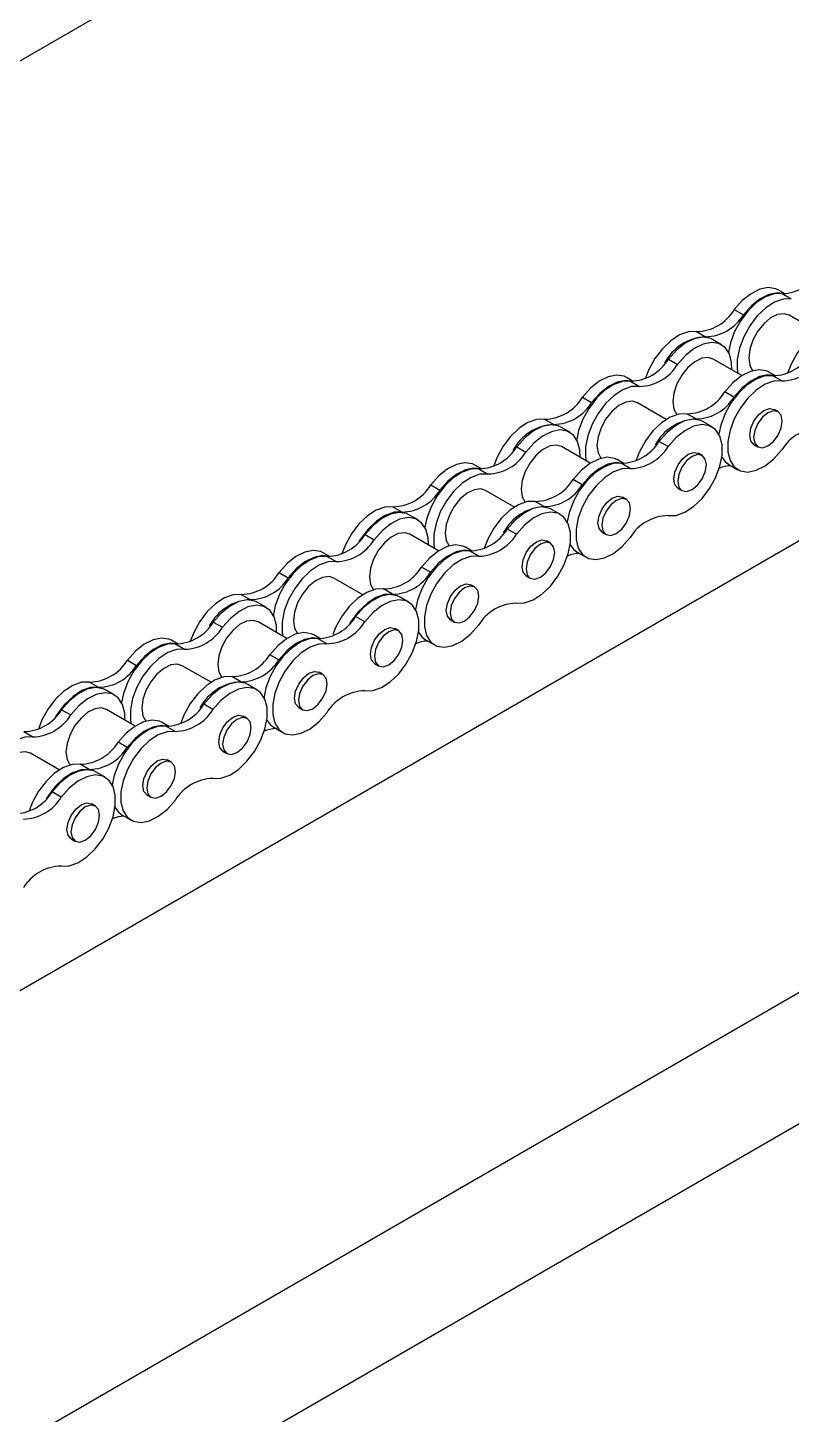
# Model space of a CAD drawing. Header units: metres. Extents: x 0 to 21025, y 0 to 14850.
# Drawn here: x 13765 to 13855.4, y 5128.4 to 5292.5 of the extents above; entities that cross this region are included whole.
import ezdxf

# ---------------------------------------------------------------- set-up
doc = ezdxf.new("R2010")
doc.units = ezdxf.units.M
doc.header["$LTSCALE"] = 25
doc.layers.add('SL4', color=4, linetype='Continuous')

msp = doc.modelspace()

# ---------------------------------------------------------------- linework, layer by layer
at = {"layer": 'SL4'}
for p, q in [((13154.595, 4936.687), (14091.494, 5477.548)), ((13253.258, 4883.619), (14190.156, 5424.48)), ((13299.555, 4856.892), (14236.454, 5397.752)), ((14243.189, 5386.087), (13306.291, 4845.227)), ((13854.668, 5260.98), (13853.869, 5261.441)), ((13854.336, 5261.008), (13855.411, 5260.387)), ((13848.664, 5259.098), (13849.739, 5258.478)), ((13858.553, 5256.474), (13855.146, 5258.441)), ((13844.174, 5256.506), (13845.248, 5255.885)), ((13847.145, 5254.954), (13846.071, 5255.574)), ((13840.866, 5253.231), (13841.941, 5252.611)), ((13849.572, 5251.29), (13846.165, 5253.256)), ((13836.708, 5250.611), (13835.908, 5251.073)), ((13836.376, 5250.639), (13837.45, 5250.019)), ((13853.552, 5251.255), (13852.753, 5251.717)), ((13854.295, 5250.663), (13853.22, 5251.283)), ((13848.623, 5248.753), (13847.548, 5249.374)), ((13830.703, 5248.73), (13831.778, 5248.109)), ((13840.592, 5246.106), (13837.185, 5248.072)), ((13826.213, 5246.137), (13827.288, 5245.517)), ((13844.133, 5246.161), (13843.058, 5246.782)), ((13846.03, 5245.23), (13844.955, 5245.85)), ((13853.845, 5247.02), (13853.38, 5247.289)), ((13829.185, 5244.586), (13828.11, 5245.206)), ((13822.905, 5242.863), (13823.98, 5242.242)), ((13831.612, 5240.921), (13828.205, 5242.888)), ((13840.825, 5242.887), (13839.75, 5243.507)), ((13850.981, 5243.134), (13851.447, 5242.866)), ((13835.592, 5240.887), (13834.792, 5241.349)), ((13836.335, 5240.294), (13835.26, 5240.915)), ((13844.865, 5241.836), (13844.399, 5242.105)), ((13848.016, 5240.78), (13849.09, 5240.16)), ((13818.747, 5240.243), (13817.948, 5240.704)), ((13818.415, 5240.271), (13819.49, 5239.65)), ((13812.743, 5238.361), (13813.818, 5237.741)), ((13822.632, 5235.737), (13819.225, 5237.704)), ((13830.662, 5238.385), (13829.587, 5239.005)), ((13842.001, 5237.95), (13842.467, 5237.681)), ((13826.172, 5235.793), (13825.097, 5236.413)), ((13835.885, 5236.652), (13835.419, 5236.92)), ((13808.253, 5235.769), (13809.327, 5235.149)), ((13811.224, 5234.217), (13810.15, 5234.838)), ((13828.069, 5234.861), (13826.994, 5235.482)), ((13822.864, 5232.518), (13821.789, 5233.139)), ((13833.021, 5232.766), (13833.487, 5232.497)), ((13804.945, 5232.495), (13806.02, 5231.874)), ((13813.651, 5230.553), (13810.244, 5232.52)), ((13817.631, 5230.519), (13816.832, 5230.98)), ((13826.905, 5231.467), (13826.439, 5231.736)), ((13800.787, 5229.874), (13799.987, 5230.336)), ((13800.455, 5229.902), (13801.529, 5229.282)), ((13818.374, 5229.926), (13817.299, 5230.547)), ((13830.055, 5230.412), (13831.13, 5229.792)), ((13794.782, 5227.993), (13795.857, 5227.372)), ((13812.702, 5228.017), (13811.627, 5228.637)), ((13804.671, 5225.369), (13801.264, 5227.336)), ((13808.212, 5225.424), (13807.137, 5226.045)), ((13817.924, 5226.283), (13817.459, 5226.552)), ((13824.041, 5227.582), (13824.506, 5227.313)), ((13790.292, 5225.401), (13791.367, 5224.78)), ((13793.264, 5223.849), (13792.189, 5224.469)), ((13810.109, 5224.493), (13809.034, 5225.113)), ((13804.904, 5222.15), (13803.829, 5222.77)), ((13786.984, 5222.126), (13788.059, 5221.506)), ((13795.691, 5220.185), (13792.284, 5222.151)), ((13808.944, 5221.099), (13808.478, 5221.368)), ((13815.06, 5222.398), (13815.526, 5222.129)), ((13782.826, 5219.506), (13782.027, 5219.968)), ((13782.494, 5219.534), (13783.569, 5218.914)), ((13799.671, 5220.15), (13798.871, 5220.612)), ((13800.414, 5219.558), (13799.339, 5220.178)), ((13812.095, 5220.044), (13813.169, 5219.423)), ((13794.741, 5217.648), (13793.666, 5218.269)), ((13776.822, 5217.624), (13777.897, 5217.004)), ((13786.711, 5215), (13783.304, 5216.967)), ((13799.964, 5215.915), (13799.498, 5216.184)), ((13806.08, 5217.213), (13806.546, 5216.945)), ((13772.332, 5215.032), (13773.406, 5214.412)), ((13790.251, 5215.056), (13789.176, 5215.677)), ((13792.148, 5214.125), (13791.073, 5214.745)), ((13775.303, 5213.48), (13774.229, 5214.101)), ((13769.024, 5211.758), (13770.099, 5211.137)), ((13777.73, 5209.816), (13774.323, 5211.783)), ((13786.943, 5211.781), (13785.868, 5212.402)), ((13797.1, 5212.029), (13797.566, 5211.76)), ((13781.71, 5209.782), (13780.911, 5210.243)), ((13782.453, 5209.189), (13781.378, 5209.81)), ((13790.984, 5210.731), (13790.518, 5210.999)), ((13794.134, 5209.675), (13795.209, 5209.055)), ((13764.534, 5209.166), (13765.608, 5208.545)), ((13768.75, 5204.632), (13765.343, 5206.599)), ((13776.781, 5207.28), (13775.706, 5207.9)), ((13788.12, 5206.845), (13788.585, 5206.576)), ((13772.291, 5204.688), (13771.216, 5205.308)), ((13782.003, 5205.546), (13781.538, 5205.815)), ((13774.188, 5203.756), (13773.113, 5204.377)), ((13768.983, 5201.413), (13767.908, 5202.034)), ((13779.139, 5201.661), (13779.605, 5201.392)), ((13773.023, 5200.362), (13772.557, 5200.631)), ((13776.173, 5199.307), (13777.248, 5198.686)), ((13770.159, 5196.477), (13770.625, 5196.208))]:
    msp.add_line(p, q, dxfattribs=at)
at = {"layer": 'SL4', "flags": 128}
for points in [[(13854.336, 5261.008), (13853.387, 5260.976), (13852.356, 5260.609), (13851.308, 5259.928), (13850.31, 5258.978), (13849.424, 5257.817), (13848.705, 5256.519), (13848.199, 5255.165), (13847.967, 5254.083)], [(13853.869, 5261.441), (13853.576, 5261.579), (13852.69, 5261.717), (13851.692, 5261.515), (13850.644, 5260.986), (13849.613, 5260.163), (13848.664, 5259.098)], [(13854.586, 5260.982), (13853.765, 5261.096), (13852.766, 5260.894), (13851.719, 5260.365), (13850.688, 5259.542), (13849.739, 5258.478)], [(13855.411, 5260.387), (13854.461, 5260.356), (13853.431, 5259.988), (13852.383, 5259.308), (13851.385, 5258.357), (13850.498, 5257.197), (13849.78, 5255.898), (13849.274, 5254.544), (13849.013, 5253.22), (13849.013, 5252.008), (13849.087, 5251.57)], [(13855.146, 5258.441), (13854.566, 5258.62), (13853.789, 5258.523), (13852.957, 5258.115), (13852.143, 5257.431), (13851.42, 5256.531), (13850.852, 5255.497), (13850.49, 5254.42), (13850.366, 5253.395)], [(13844.174, 5256.506), (13843.224, 5256.474), (13842.193, 5256.107), (13841.146, 5255.427), (13840.147, 5254.476), (13839.261, 5253.315), (13838.542, 5252.017), (13838.116, 5250.925)], [(13846.071, 5255.574), (13845.778, 5255.713), (13844.892, 5255.85), (13843.894, 5255.648), (13842.846, 5255.119), (13841.815, 5254.296), (13840.866, 5253.231)], [(13861.018, 5257.15), (13860.069, 5257.119), (13859.038, 5256.751), (13857.99, 5256.071), (13856.992, 5255.12), (13856.106, 5253.959), (13855.387, 5252.661), (13854.961, 5251.569)], [(13848.366, 5251.986), (13848.339, 5252.83), (13848.078, 5253.854), (13847.572, 5254.624), (13846.853, 5255.092), (13845.967, 5255.23), (13844.968, 5255.028), (13843.921, 5254.498), (13842.89, 5253.676), (13841.941, 5252.611)], [(13846.165, 5253.256), (13845.586, 5253.435), (13844.809, 5253.339), (13843.976, 5252.931), (13843.163, 5252.246), (13842.44, 5251.347), (13841.872, 5250.313), (13841.51, 5249.235), (13841.385, 5248.21)], [(13850.366, 5253.395), (13850.49, 5252.513), (13850.835, 5251.873)], [(13836.376, 5250.639), (13835.426, 5250.608), (13834.395, 5250.24), (13833.348, 5249.56), (13832.349, 5248.609), (13831.463, 5247.449), (13830.744, 5246.15), (13830.239, 5244.796), (13830.007, 5243.714)], [(13835.908, 5251.073), (13835.616, 5251.211), (13834.729, 5251.348), (13833.731, 5251.146), (13832.684, 5250.617), (13831.653, 5249.794), (13830.703, 5248.73)], [(13836.626, 5250.614), (13835.804, 5250.728), (13834.806, 5250.526), (13833.758, 5249.997), (13832.727, 5249.174), (13831.778, 5248.109)], [(13853.22, 5251.283), (13852.271, 5251.252), (13851.24, 5250.884), (13850.192, 5250.204), (13849.194, 5249.254), (13848.308, 5248.093), (13847.589, 5246.795), (13847.083, 5245.441), (13846.852, 5244.358)], [(13852.753, 5251.717), (13852.461, 5251.855), (13851.574, 5251.993), (13850.576, 5251.79), (13849.528, 5251.261), (13848.497, 5250.439), (13847.548, 5249.374)], [(13854.295, 5250.663), (13853.346, 5250.631), (13852.315, 5250.264), (13851.267, 5249.584), (13850.269, 5248.633), (13849.383, 5247.472), (13848.664, 5246.174), (13848.158, 5244.82), (13847.897, 5243.495), (13847.897, 5242.283), (13848.158, 5241.26), (13848.664, 5240.49), (13849.383, 5240.022), (13850.269, 5239.884), (13851.267, 5240.086), (13852.315, 5240.615), (13853.346, 5241.438), (13854.295, 5242.503)], [(13853.47, 5251.258), (13852.649, 5251.372), (13851.651, 5251.17), (13850.603, 5250.641), (13849.572, 5249.818), (13848.623, 5248.753)], [(13837.45, 5250.019), (13836.501, 5249.987), (13835.47, 5249.62), (13834.423, 5248.939), (13833.424, 5247.989), (13832.538, 5246.828), (13831.819, 5245.53), (13831.313, 5244.176), (13831.052, 5242.851), (13831.052, 5241.639), (13831.126, 5241.202)], [(13837.185, 5248.072), (13836.605, 5248.251), (13835.828, 5248.155), (13834.996, 5247.746), (13834.182, 5247.062), (13833.46, 5246.163), (13832.892, 5245.129), (13832.53, 5244.051), (13832.405, 5243.026)], [(13841.385, 5248.21), (13841.51, 5247.329), (13841.855, 5246.689)], [(13850.485, 5244.232), (13850.614, 5245.057), (13850.981, 5245.904), (13851.532, 5246.646), (13852.181, 5247.17), (13852.83, 5247.396), (13853.38, 5247.289)], [(13826.213, 5246.137), (13825.264, 5246.106), (13824.233, 5245.739), (13823.185, 5245.058), (13822.187, 5244.108), (13821.301, 5242.947), (13820.582, 5241.649), (13820.156, 5240.557)], [(13843.058, 5246.782), (13842.108, 5246.75), (13841.077, 5246.383), (13840.03, 5245.702), (13839.032, 5244.752), (13838.145, 5243.591), (13837.427, 5242.293), (13837.04, 5241.323)], [(13844.955, 5245.85), (13844.663, 5245.988), (13843.776, 5246.126), (13842.778, 5245.924), (13841.73, 5245.395), (13840.699, 5244.572), (13839.75, 5243.507)], [(13850.95, 5243.964), (13851.079, 5243.289), (13851.447, 5242.866), (13851.997, 5242.759), (13852.646, 5242.984), (13853.295, 5243.508), (13853.845, 5244.25), (13854.213, 5245.098), (13854.342, 5245.922), (13854.213, 5246.597), (13853.845, 5247.02), (13853.295, 5247.127), (13852.646, 5246.901), (13851.997, 5246.377), (13851.447, 5245.635), (13851.079, 5244.788), (13850.95, 5243.964)], [(13828.11, 5245.206), (13827.818, 5245.344), (13826.932, 5245.482), (13825.933, 5245.28), (13824.886, 5244.75), (13823.855, 5243.928), (13822.905, 5242.863)], [(13830.405, 5241.618), (13830.378, 5242.462), (13830.117, 5243.485), (13829.611, 5244.255), (13828.893, 5244.724), (13828.006, 5244.861), (13827.008, 5244.659), (13825.96, 5244.13), (13824.93, 5243.307), (13823.98, 5242.242)], [(13840.825, 5234.727), (13841.774, 5234.758), (13842.805, 5235.126), (13843.853, 5235.806), (13844.851, 5236.756), (13845.737, 5237.917), (13846.456, 5239.216), (13846.962, 5240.57), (13847.223, 5241.894), (13847.223, 5243.106), (13846.962, 5244.129), (13846.456, 5244.899), (13845.737, 5245.368), (13844.851, 5245.505), (13843.853, 5245.303), (13842.805, 5244.774), (13841.774, 5243.951), (13840.825, 5242.887)], [(13850.981, 5243.134), (13850.981, 5243.134), (13850.614, 5243.558), (13850.485, 5244.232)], [(13828.205, 5242.888), (13827.625, 5243.067), (13826.848, 5242.971), (13826.016, 5242.562), (13825.202, 5241.878), (13824.479, 5240.979), (13823.912, 5239.944), (13823.549, 5238.867), (13823.425, 5237.842)], [(13832.405, 5243.026), (13832.53, 5242.145), (13832.875, 5241.505)], [(13817.948, 5240.704), (13817.655, 5240.843), (13816.769, 5240.98), (13815.771, 5240.778), (13814.723, 5240.249), (13813.692, 5239.426), (13812.743, 5238.361)], [(13835.26, 5240.915), (13834.31, 5240.883), (13833.279, 5240.516), (13832.232, 5239.836), (13831.234, 5238.885), (13830.347, 5237.724), (13829.629, 5236.426), (13829.123, 5235.072), (13828.891, 5233.99)], [(13834.792, 5241.349), (13834.5, 5241.487), (13833.614, 5241.624), (13832.615, 5241.422), (13831.568, 5240.893), (13830.537, 5240.07), (13829.587, 5239.005)], [(13835.51, 5240.89), (13834.688, 5241.004), (13833.69, 5240.802), (13832.643, 5240.272), (13831.612, 5239.45), (13830.662, 5238.385)], [(13841.504, 5239.048), (13841.633, 5239.872), (13842.001, 5240.72), (13842.551, 5241.462), (13843.2, 5241.986), (13843.849, 5242.211), (13844.399, 5242.105)], [(13841.97, 5238.78), (13842.099, 5238.105), (13842.467, 5237.681), (13843.017, 5237.575), (13843.666, 5237.8), (13844.315, 5238.324), (13844.865, 5239.066), (13845.233, 5239.914), (13845.362, 5240.738), (13845.233, 5241.413), (13844.865, 5241.836), (13844.315, 5241.943), (13843.666, 5241.717), (13843.017, 5241.193), (13842.467, 5240.451), (13842.099, 5239.604), (13841.97, 5238.78)], [(13847.193, 5241.652), (13847.589, 5241.111), (13848.016, 5240.78)], [(13818.415, 5240.271), (13817.466, 5240.239), (13816.435, 5239.872), (13815.387, 5239.192), (13814.389, 5238.241), (13813.503, 5237.08), (13812.784, 5235.782), (13812.278, 5234.428), (13812.046, 5233.346)], [(13819.49, 5239.65), (13818.54, 5239.619), (13817.51, 5239.251), (13816.462, 5238.571), (13815.464, 5237.621), (13814.577, 5236.46), (13813.859, 5235.162), (13813.353, 5233.808), (13813.092, 5232.483), (13813.092, 5231.271), (13813.166, 5230.833)], [(13818.665, 5240.245), (13817.844, 5240.36), (13816.845, 5240.157), (13815.798, 5239.628), (13814.767, 5238.806), (13813.818, 5237.741)], [(13836.335, 5240.294), (13835.385, 5240.263), (13834.354, 5239.896), (13833.307, 5239.215), (13832.308, 5238.265), (13831.422, 5237.104), (13830.703, 5235.806), (13830.198, 5234.452), (13829.937, 5233.127), (13829.937, 5231.915), (13830.198, 5230.892), (13830.703, 5230.122), (13831.422, 5229.653), (13832.308, 5229.516), (13833.307, 5229.718), (13834.354, 5230.247), (13835.385, 5231.07), (13836.335, 5232.135)], [(13819.225, 5237.704), (13818.645, 5237.883), (13817.868, 5237.787), (13817.036, 5237.378), (13816.222, 5236.694), (13815.499, 5235.795), (13814.931, 5234.76), (13814.569, 5233.683), (13814.445, 5232.658)], [(13823.425, 5237.842), (13823.549, 5236.961), (13823.895, 5236.321)], [(13842.001, 5237.95), (13842.001, 5237.95), (13841.633, 5238.373), (13841.504, 5239.048)], [(13825.097, 5236.413), (13824.148, 5236.382), (13823.117, 5236.014), (13822.069, 5235.334), (13821.071, 5234.384), (13820.185, 5233.223), (13819.466, 5231.924), (13819.04, 5230.833)], [(13832.524, 5233.864), (13832.653, 5234.688), (13833.021, 5235.536), (13833.571, 5236.278), (13834.22, 5236.802), (13834.869, 5237.027), (13835.419, 5236.92)], [(13832.99, 5233.595), (13833.119, 5232.92), (13833.486, 5232.497), (13834.037, 5232.39), (13834.686, 5232.616), (13835.335, 5233.14), (13835.885, 5233.882), (13836.253, 5234.729), (13836.382, 5235.553), (13836.253, 5236.228), (13835.885, 5236.652), (13835.335, 5236.758), (13834.686, 5236.533), (13834.037, 5236.009), (13833.486, 5235.267), (13833.119, 5234.419), (13832.99, 5233.595)], [(13808.253, 5235.769), (13807.303, 5235.738), (13806.272, 5235.37), (13805.225, 5234.69), (13804.226, 5233.739), (13803.34, 5232.579), (13802.621, 5231.28), (13802.195, 5230.188)], [(13809.327, 5235.149), (13808.378, 5235.117), (13807.347, 5234.75), (13806.299, 5234.069), (13805.301, 5233.119), (13804.415, 5231.958), (13804.227, 5231.66)], [(13810.15, 5234.838), (13809.857, 5234.976), (13808.971, 5235.113), (13807.973, 5234.911), (13806.925, 5234.382), (13805.894, 5233.559), (13804.945, 5232.495)], [(13812.445, 5231.249), (13812.418, 5232.094), (13812.157, 5233.117), (13811.651, 5233.887), (13810.932, 5234.355), (13810.046, 5234.493), (13809.047, 5234.291), (13808, 5233.762), (13806.969, 5232.939), (13806.02, 5231.874)], [(13826.994, 5235.482), (13826.702, 5235.62), (13825.816, 5235.758), (13824.817, 5235.555), (13823.77, 5235.026), (13822.739, 5234.203), (13821.789, 5233.139)], [(13822.864, 5224.358), (13823.814, 5224.39), (13824.845, 5224.757), (13825.892, 5225.438), (13826.89, 5226.388), (13827.777, 5227.549), (13828.496, 5228.847), (13829.001, 5230.201), (13829.262, 5231.526), (13829.262, 5232.738), (13829.001, 5233.761), (13828.496, 5234.531), (13827.777, 5235), (13826.89, 5235.137), (13825.892, 5234.935), (13824.845, 5234.406), (13823.814, 5233.583), (13822.864, 5232.518)], [(13810.244, 5232.52), (13809.665, 5232.699), (13808.888, 5232.602), (13808.055, 5232.194), (13807.242, 5231.51), (13806.519, 5230.61), (13805.951, 5229.576), (13805.589, 5228.499), (13805.464, 5227.474)], [(13814.445, 5232.658), (13814.569, 5231.777), (13814.914, 5231.137)], [(13833.021, 5232.766), (13833.021, 5232.766), (13832.653, 5233.189), (13832.524, 5233.864)], [(13816.832, 5230.98), (13816.54, 5231.118), (13815.653, 5231.256), (13814.655, 5231.054), (13813.607, 5230.525), (13812.576, 5229.702), (13811.627, 5228.637)], [(13823.544, 5228.68), (13823.673, 5229.504), (13824.041, 5230.352), (13824.591, 5231.094), (13825.24, 5231.617), (13825.889, 5231.843), (13826.439, 5231.736)], [(13824.009, 5228.411), (13824.139, 5227.736), (13824.506, 5227.313), (13825.056, 5227.206), (13825.705, 5227.432), (13826.354, 5227.955), (13826.905, 5228.698), (13827.272, 5229.545), (13827.401, 5230.369), (13827.272, 5231.044), (13826.905, 5231.467), (13826.354, 5231.574), (13825.705, 5231.349), (13825.056, 5230.825), (13824.506, 5230.083), (13824.139, 5229.235), (13824.009, 5228.411)], [(13829.233, 5231.283), (13829.629, 5230.742), (13830.055, 5230.412)], [(13800.455, 5229.902), (13799.505, 5229.871), (13798.474, 5229.504), (13797.427, 5228.823), (13796.428, 5227.873), (13795.542, 5226.712), (13794.823, 5225.414), (13794.318, 5224.06), (13794.063, 5222.798)], [(13799.987, 5230.336), (13799.695, 5230.474), (13798.808, 5230.612), (13797.81, 5230.41), (13796.763, 5229.88), (13795.732, 5229.058), (13794.782, 5227.993)], [(13800.705, 5229.877), (13799.883, 5229.991), (13798.885, 5229.789), (13797.837, 5229.26), (13796.806, 5228.437), (13795.857, 5227.372)], [(13817.299, 5230.547), (13816.35, 5230.515), (13815.319, 5230.148), (13814.271, 5229.467), (13813.273, 5228.517), (13812.387, 5227.356), (13811.668, 5226.058), (13811.162, 5224.704), (13810.931, 5223.622)], [(13818.374, 5229.926), (13817.425, 5229.895), (13816.394, 5229.527), (13815.346, 5228.847), (13814.348, 5227.896), (13813.462, 5226.736), (13812.743, 5225.437), (13812.237, 5224.083), (13811.976, 5222.759), (13811.976, 5221.547), (13812.237, 5220.523), (13812.743, 5219.753), (13813.462, 5219.285), (13814.348, 5219.147), (13815.346, 5219.35), (13816.394, 5219.879), (13817.425, 5220.702), (13818.374, 5221.766)], [(13817.549, 5230.521), (13816.728, 5230.635), (13815.73, 5230.433), (13814.682, 5229.904), (13813.651, 5229.081), (13812.702, 5228.017)], [(13801.529, 5229.282), (13800.58, 5229.25), (13799.549, 5228.883), (13798.502, 5228.203), (13797.503, 5227.252), (13796.617, 5226.091), (13795.898, 5224.793), (13795.392, 5223.439), (13795.131, 5222.115), (13795.131, 5220.902), (13795.205, 5220.465)], [(13824.041, 5227.582), (13824.041, 5227.582), (13823.673, 5228.005), (13823.544, 5228.68)], [(13801.264, 5227.336), (13800.684, 5227.515), (13799.907, 5227.418), (13799.075, 5227.01), (13798.261, 5226.325), (13797.539, 5225.426), (13796.971, 5224.392), (13796.609, 5223.314), (13796.484, 5222.29)], [(13807.137, 5226.045), (13806.187, 5226.013), (13805.156, 5225.646), (13804.109, 5224.966), (13803.111, 5224.015), (13802.224, 5222.854), (13801.506, 5221.556), (13801.138, 5220.642)], [(13805.464, 5227.474), (13805.589, 5226.592), (13805.934, 5225.952)], [(13814.564, 5223.496), (13814.693, 5224.32), (13815.06, 5225.167), (13815.61, 5225.91), (13816.26, 5226.433), (13816.909, 5226.659), (13817.459, 5226.552)], [(13815.029, 5223.227), (13815.158, 5222.552), (13815.526, 5222.129), (13816.076, 5222.022), (13816.725, 5222.248), (13817.374, 5222.771), (13817.924, 5223.513), (13818.292, 5224.361), (13818.421, 5225.185), (13818.292, 5225.86), (13817.924, 5226.283), (13817.374, 5226.39), (13816.725, 5226.164), (13816.076, 5225.641), (13815.526, 5224.899), (13815.158, 5224.051), (13815.029, 5223.227)], [(13790.292, 5225.401), (13789.343, 5225.369), (13788.312, 5225.002), (13787.264, 5224.322), (13786.266, 5223.371), (13785.38, 5222.21), (13784.661, 5220.912), (13784.235, 5219.82)], [(13792.189, 5224.469), (13791.897, 5224.608), (13791.011, 5224.745), (13790.012, 5224.543), (13788.965, 5224.014), (13787.934, 5223.191), (13786.984, 5222.126)], [(13808.212, 5225.424), (13807.262, 5225.393), (13806.231, 5225.026), (13805.184, 5224.345), (13804.185, 5223.395), (13803.299, 5222.234), (13803.112, 5221.935)], [(13809.034, 5225.113), (13808.742, 5225.252), (13807.855, 5225.389), (13806.857, 5225.187), (13805.809, 5224.658), (13804.778, 5223.835), (13803.829, 5222.77)], [(13804.904, 5213.99), (13805.853, 5214.021), (13806.884, 5214.389), (13807.932, 5215.069), (13808.93, 5216.02), (13809.816, 5217.181), (13810.535, 5218.479), (13811.041, 5219.833), (13811.302, 5221.157), (13811.302, 5222.369), (13811.041, 5223.393), (13810.535, 5224.163), (13809.816, 5224.631), (13808.93, 5224.769), (13807.932, 5224.567), (13806.884, 5224.037), (13805.853, 5223.215), (13804.904, 5222.15)], [(13794.484, 5220.881), (13794.457, 5221.725), (13794.196, 5222.749), (13793.69, 5223.519), (13792.972, 5223.987), (13792.085, 5224.125), (13791.087, 5223.922), (13790.039, 5223.393), (13789.009, 5222.57), (13788.059, 5221.506)], [(13815.06, 5222.398), (13815.06, 5222.398), (13814.693, 5222.821), (13814.564, 5223.496)], [(13792.284, 5222.151), (13791.704, 5222.33), (13790.927, 5222.234), (13790.095, 5221.825), (13789.281, 5221.141), (13788.558, 5220.242), (13787.991, 5219.208), (13787.628, 5218.13), (13787.504, 5217.105)], [(13796.484, 5222.29), (13796.609, 5221.408), (13796.954, 5220.768)], [(13805.583, 5218.312), (13805.712, 5219.136), (13806.08, 5219.983), (13806.63, 5220.725), (13807.279, 5221.249), (13807.928, 5221.475), (13808.478, 5221.368)], [(13806.049, 5218.043), (13806.178, 5217.368), (13806.546, 5216.945), (13807.096, 5216.838), (13807.745, 5217.063), (13808.394, 5217.587), (13808.944, 5218.329), (13809.312, 5219.177), (13809.441, 5220.001), (13809.312, 5220.676), (13808.944, 5221.099), (13808.394, 5221.206), (13807.745, 5220.98), (13807.096, 5220.457), (13806.546, 5219.714), (13806.178, 5218.867), (13806.049, 5218.043)], [(13782.494, 5219.534), (13781.545, 5219.503), (13780.514, 5219.135), (13779.466, 5218.455), (13778.468, 5217.504), (13777.582, 5216.343), (13776.863, 5215.045), (13776.357, 5213.691), (13776.125, 5212.609)], [(13782.027, 5219.968), (13781.734, 5220.106), (13780.848, 5220.243), (13779.85, 5220.041), (13778.802, 5219.512), (13777.771, 5218.689), (13776.822, 5217.624)], [(13782.744, 5219.509), (13781.923, 5219.623), (13780.924, 5219.421), (13779.877, 5218.892), (13778.846, 5218.069), (13777.897, 5217.004)], [(13799.339, 5220.178), (13798.389, 5220.147), (13797.358, 5219.779), (13796.311, 5219.099), (13795.313, 5218.148), (13794.426, 5216.988), (13793.708, 5215.689), (13793.202, 5214.335), (13792.947, 5213.074)], [(13798.871, 5220.612), (13798.579, 5220.75), (13797.693, 5220.887), (13796.694, 5220.685), (13795.647, 5220.156), (13794.616, 5219.333), (13793.666, 5218.269)], [(13800.414, 5219.558), (13799.464, 5219.526), (13798.433, 5219.159), (13797.386, 5218.478), (13796.387, 5217.528), (13795.501, 5216.367), (13794.782, 5215.069), (13794.277, 5213.715), (13794.016, 5212.39), (13794.016, 5211.178), (13794.277, 5210.155), (13794.782, 5209.385), (13795.501, 5208.916), (13796.387, 5208.779), (13797.386, 5208.981), (13798.433, 5209.51), (13799.464, 5210.333), (13800.414, 5211.398)], [(13799.589, 5220.153), (13798.767, 5220.267), (13797.769, 5220.065), (13796.722, 5219.536), (13795.691, 5218.713), (13794.741, 5217.648)], [(13811.272, 5220.915), (13811.668, 5220.374), (13812.095, 5220.044)], [(13783.569, 5218.914), (13782.619, 5218.882), (13781.589, 5218.515), (13780.541, 5217.834), (13779.543, 5216.884), (13778.656, 5215.723), (13777.938, 5214.425), (13777.432, 5213.071), (13777.171, 5211.746), (13777.171, 5210.534), (13777.245, 5210.096)], [(13806.08, 5217.213), (13806.08, 5217.213), (13805.712, 5217.637), (13805.583, 5218.312)], [(13783.304, 5216.967), (13782.724, 5217.146), (13781.947, 5217.05), (13781.115, 5216.641), (13780.301, 5215.957), (13779.578, 5215.058), (13779.01, 5214.024), (13778.648, 5212.946), (13778.524, 5211.921)], [(13787.504, 5217.105), (13787.628, 5216.224), (13787.974, 5215.584)], [(13796.603, 5213.127), (13796.732, 5213.951), (13797.1, 5214.799), (13797.65, 5215.541), (13798.299, 5216.065), (13798.948, 5216.291), (13799.498, 5216.184)], [(13772.332, 5215.032), (13771.382, 5215.001), (13770.351, 5214.633), (13769.304, 5213.953), (13768.305, 5213.003), (13767.419, 5211.842), (13766.7, 5210.544), (13766.274, 5209.452)], [(13789.176, 5215.677), (13788.227, 5215.645), (13787.196, 5215.278), (13786.148, 5214.597), (13785.15, 5213.647), (13784.264, 5212.486), (13783.545, 5211.188), (13783.119, 5210.096)], [(13791.073, 5214.745), (13790.781, 5214.883), (13789.895, 5215.021), (13788.896, 5214.819), (13787.849, 5214.289), (13786.818, 5213.467), (13785.868, 5212.402)], [(13797.069, 5212.859), (13797.198, 5212.184), (13797.565, 5211.76), (13798.116, 5211.654), (13798.765, 5211.879), (13799.414, 5212.403), (13799.964, 5213.145), (13800.332, 5213.993), (13800.461, 5214.817), (13800.332, 5215.492), (13799.964, 5215.915), (13799.414, 5216.022), (13798.765, 5215.796), (13798.116, 5215.272), (13797.565, 5214.53), (13797.198, 5213.683), (13797.069, 5212.859)], [(13773.406, 5214.412), (13772.457, 5214.38), (13771.426, 5214.013), (13770.378, 5213.333), (13769.38, 5212.382), (13768.494, 5211.221), (13768.306, 5210.923)], [(13774.229, 5214.101), (13773.936, 5214.239), (13773.05, 5214.377), (13772.052, 5214.174), (13771.004, 5213.645), (13769.973, 5212.823), (13769.024, 5211.758)], [(13776.524, 5210.513), (13776.497, 5211.357), (13776.236, 5212.38), (13775.73, 5213.15), (13775.011, 5213.619), (13774.125, 5213.756), (13773.126, 5213.554), (13772.079, 5213.025), (13771.048, 5212.202), (13770.099, 5211.137)], [(13786.943, 5203.622), (13787.893, 5203.653), (13788.924, 5204.021), (13789.971, 5204.701), (13790.969, 5205.651), (13791.856, 5206.812), (13792.574, 5208.11), (13793.08, 5209.464), (13793.341, 5210.789), (13793.341, 5212.001), (13793.08, 5213.024), (13792.574, 5213.794), (13791.856, 5214.263), (13790.969, 5214.4), (13789.971, 5214.198), (13788.924, 5213.669), (13787.893, 5212.846), (13786.943, 5211.781)], [(13797.1, 5212.029), (13797.1, 5212.029), (13796.732, 5212.452), (13796.603, 5213.127)], [(13774.323, 5211.783), (13773.744, 5211.962), (13772.967, 5211.866), (13772.134, 5211.457), (13771.321, 5210.773), (13770.598, 5209.874), (13770.03, 5208.839), (13769.668, 5207.762), (13769.543, 5206.737)], [(13778.524, 5211.921), (13778.648, 5211.04), (13778.993, 5210.4)], [(13781.378, 5209.81), (13780.429, 5209.778), (13779.398, 5209.411), (13778.35, 5208.731), (13777.352, 5207.78), (13776.466, 5206.619), (13775.747, 5205.321), (13775.241, 5203.967), (13774.987, 5202.705)], [(13780.911, 5210.243), (13780.619, 5210.382), (13779.732, 5210.519), (13778.734, 5210.317), (13777.686, 5209.788), (13776.655, 5208.965), (13775.706, 5207.9)], [(13781.628, 5209.784), (13780.807, 5209.899), (13779.809, 5209.696), (13778.761, 5209.167), (13777.73, 5208.345), (13776.781, 5207.28)], [(13787.623, 5207.943), (13787.752, 5208.767), (13788.12, 5209.615), (13788.67, 5210.357), (13789.319, 5210.881), (13789.968, 5211.106), (13790.518, 5210.999)], [(13788.088, 5207.674), (13788.218, 5206.999), (13788.585, 5206.576), (13789.135, 5206.469), (13789.784, 5206.695), (13790.433, 5207.219), (13790.984, 5207.961), (13791.351, 5208.809), (13791.48, 5209.633), (13791.351, 5210.307), (13790.984, 5210.731), (13790.433, 5210.838), (13789.784, 5210.612), (13789.135, 5210.088), (13788.585, 5209.346), (13788.218, 5208.498), (13788.088, 5207.674)], [(13793.261, 5210.646), (13793.708, 5210.005), (13794.134, 5209.675)], [(13765.608, 5208.545), (13764.659, 5208.514), (13763.628, 5208.146), (13762.581, 5207.466), (13761.582, 5206.515), (13760.696, 5205.355), (13759.977, 5204.056), (13759.471, 5202.702), (13759.21, 5201.378), (13759.21, 5200.166), (13759.284, 5199.728)], [(13782.453, 5209.189), (13781.504, 5209.158), (13780.473, 5208.79), (13779.425, 5208.11), (13778.427, 5207.16), (13777.541, 5205.999), (13776.822, 5204.701), (13776.316, 5203.347), (13776.055, 5202.022), (13776.055, 5200.81), (13776.316, 5199.787), (13776.822, 5199.017), (13777.541, 5198.548), (13778.427, 5198.411), (13779.425, 5198.613), (13780.473, 5199.142), (13781.504, 5199.965), (13782.453, 5201.03)], [(13765.343, 5206.599), (13764.763, 5206.778), (13763.986, 5206.681), (13763.154, 5206.273), (13762.34, 5205.589), (13761.618, 5204.689), (13761.05, 5203.655), (13760.688, 5202.578), (13760.563, 5201.553)], [(13769.543, 5206.737), (13769.668, 5205.856), (13770.013, 5205.216)], [(13788.12, 5206.845), (13788.12, 5206.845), (13787.752, 5207.268), (13787.623, 5207.943)], [(13771.216, 5205.308), (13770.266, 5205.277), (13769.235, 5204.909), (13768.188, 5204.229), (13767.19, 5203.278), (13766.303, 5202.118), (13765.585, 5200.819), (13765.158, 5199.727)], [(13772.291, 5204.688), (13771.341, 5204.656), (13770.31, 5204.289), (13769.263, 5203.608), (13768.264, 5202.658), (13767.378, 5201.497), (13767.191, 5201.199)], [(13778.643, 5202.759), (13778.772, 5203.583), (13779.139, 5204.431), (13779.689, 5205.173), (13780.339, 5205.697), (13780.988, 5205.922), (13781.538, 5205.815)], [(13779.108, 5202.49), (13779.237, 5201.815), (13779.605, 5201.392), (13780.155, 5201.285), (13780.804, 5201.511), (13781.453, 5202.035), (13782.003, 5202.777), (13782.371, 5203.624), (13782.5, 5204.448), (13782.371, 5205.123), (13782.003, 5205.546), (13781.453, 5205.653), (13780.804, 5205.428), (13780.155, 5204.904), (13779.605, 5204.162), (13779.237, 5203.314), (13779.108, 5202.49)], [(13773.113, 5204.377), (13772.821, 5204.515), (13771.934, 5204.652), (13770.936, 5204.45), (13769.888, 5203.921), (13768.857, 5203.098), (13767.908, 5202.034)], [(13768.983, 5193.253), (13769.932, 5193.285), (13770.963, 5193.652), (13772.011, 5194.332), (13773.009, 5195.283), (13773.895, 5196.444), (13774.614, 5197.742), (13775.12, 5199.096), (13775.381, 5200.421), (13775.381, 5201.633), (13775.12, 5202.656), (13774.614, 5203.426), (13773.895, 5203.894), (13773.009, 5204.032), (13772.011, 5203.83), (13770.963, 5203.301), (13769.932, 5202.478), (13768.983, 5201.413)], [(13779.139, 5201.661), (13779.139, 5201.661), (13778.772, 5202.084), (13778.643, 5202.759)], [(13769.662, 5197.575), (13769.791, 5198.399), (13770.159, 5199.246), (13770.709, 5199.989), (13771.358, 5200.512), (13772.007, 5200.738), (13772.557, 5200.631)], [(13770.128, 5197.306), (13770.257, 5196.631), (13770.625, 5196.208), (13771.175, 5196.101), (13771.824, 5196.327), (13772.473, 5196.85), (13773.023, 5197.593), (13773.391, 5198.44), (13773.52, 5199.264), (13773.391, 5199.939), (13773.023, 5200.362), (13772.473, 5200.469), (13771.824, 5200.244), (13771.175, 5199.72), (13770.625, 5198.978), (13770.257, 5198.13), (13770.128, 5197.306)], [(13775.301, 5200.277), (13775.747, 5199.637), (13776.173, 5199.307)], [(13770.159, 5196.477), (13770.159, 5196.477), (13769.791, 5196.9), (13769.662, 5197.575)]]:
    msp.add_lwpolyline(points, dxfattribs=at)
at = {"layer": 'SL4'}
for centre, radius, start, end in [((13854.226, 5266.383), 5.376, 271.17027, 328.82435), ((13844.064, 5261.881), 5.376, 271.17027, 328.82435), ((13845.139, 5261.261), 5.376, 271.17027, 328.82435), ((13845.566, 5250.039), 5.855, 93.11014, 152.07322), ((13836.266, 5256.014), 5.376, 271.17027, 328.82435), ((13837.341, 5255.394), 5.376, 271.17027, 328.82435), ((13853.111, 5256.659), 5.376, 271.17027, 328.82435), ((13854.185, 5256.038), 5.376, 271.17027, 328.82435), ((13842.948, 5252.157), 5.376, 271.17027, 328.82435), ((13826.103, 5251.513), 5.376, 271.17027, 328.82435), ((13827.178, 5250.892), 5.376, 271.17027, 328.82435), ((13844.023, 5251.536), 5.376, 271.17027, 328.82435), ((13844.45, 5240.315), 5.855, 93.11014, 152.07322), ((13827.606, 5239.67), 5.855, 93.11014, 152.07322), ((13858.895, 5239.72), 5.376, 91.17027, 148.82435), ((13818.305, 5245.646), 5.376, 271.17027, 328.82435), ((13835.15, 5246.29), 5.376, 271.17027, 328.82435), ((13836.225, 5245.67), 5.376, 271.17027, 328.82435), ((13819.38, 5245.026), 5.376, 271.17027, 328.82435), ((13848.32, 5237.175), 3.446, 90.48435, 114.65222), ((13808.143, 5241.144), 5.376, 271.17027, 328.82435), ((13809.218, 5240.524), 5.376, 271.17027, 328.82435), ((13824.987, 5241.789), 5.376, 271.17027, 328.82435), ((13826.062, 5241.168), 5.376, 271.17027, 328.82435), ((13826.49, 5229.946), 5.855, 93.11014, 152.07322), ((13840.935, 5229.352), 5.376, 91.17027, 148.82435), ((13817.19, 5235.922), 5.376, 271.17027, 328.82435), ((13800.345, 5235.278), 5.376, 271.17027, 328.82435), ((13801.42, 5234.657), 5.376, 271.17027, 328.82435), ((13818.264, 5235.301), 5.376, 271.17027, 328.82435), ((13830.359, 5226.807), 3.446, 90.48431, 114.65163), ((13790.182, 5230.776), 5.376, 271.17027, 328.82435), ((13807.027, 5231.42), 5.376, 271.17027, 328.82435), ((13808.102, 5230.8), 5.376, 271.17027, 328.82435), ((13791.257, 5230.156), 5.376, 271.17027, 328.82435), ((13791.685, 5218.934), 5.855, 93.11014, 152.07322), ((13799.229, 5225.553), 5.376, 271.17027, 328.82435), ((13822.974, 5218.983), 5.376, 91.17027, 148.82435), ((13782.384, 5224.909), 5.376, 271.17027, 328.82435), ((13783.459, 5224.289), 5.376, 271.17027, 328.82435), ((13800.304, 5224.933), 5.376, 271.17027, 328.82435), ((13812.399, 5216.438), 3.446, 90.48435, 114.65221), ((13789.066, 5221.052), 5.376, 271.17027, 328.82435), ((13772.222, 5220.408), 5.376, 271.17027, 328.82435), ((13773.297, 5219.787), 5.376, 271.17027, 328.82435), ((13790.141, 5220.431), 5.376, 271.17027, 328.82435), ((13790.569, 5209.209), 5.855, 93.11014, 152.07322), ((13805.014, 5208.615), 5.376, 91.17027, 148.82435), ((13764.424, 5214.541), 5.376, 271.17027, 328.82435), ((13781.269, 5215.185), 5.376, 271.17027, 328.82435), ((13782.343, 5214.565), 5.376, 271.17027, 328.82435), ((13765.499, 5213.92), 5.376, 271.17027, 328.82435), ((13794.438, 5206.07), 3.446, 90.48431, 114.65163), ((13771.106, 5210.683), 5.376, 271.17027, 328.82435), ((13772.181, 5210.063), 5.376, 271.17027, 328.82435), ((13787.053, 5198.246), 5.376, 91.17027, 148.82435), ((13763.308, 5204.817), 5.376, 271.17027, 328.82435), ((13764.383, 5204.196), 5.376, 271.17027, 328.82435), ((13776.478, 5195.702), 3.446, 90.48431, 114.65163), ((13769.093, 5187.878), 5.376, 91.17027, 148.82435)]:
    msp.add_arc(centre, radius, start, end, dxfattribs=at)

doc.saveas('drawing.dxf')
